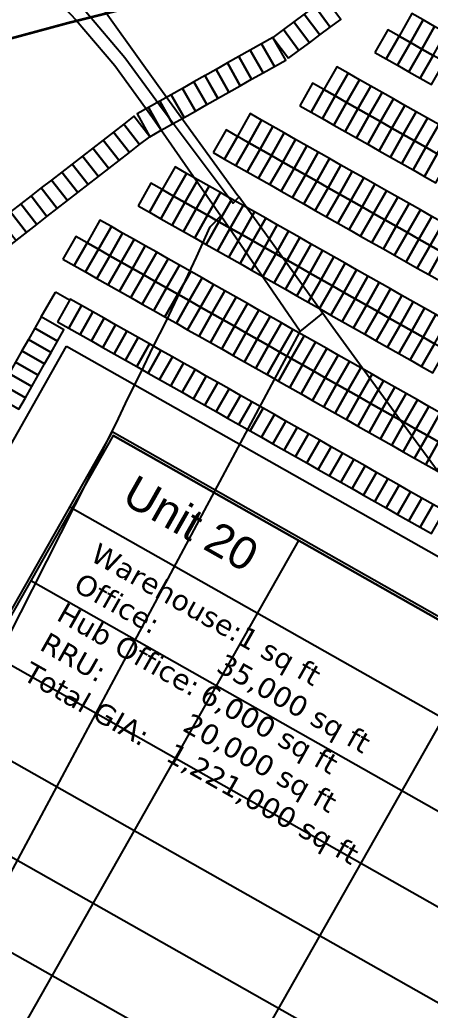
# Model space of a CAD drawing. Header units: millimetres. Extents: x 111502 to 977541, y 8702 to 1044108.
# Drawn here: x 489895.5 to 489974.2, y 241062.8 to 241252.9 of the extents above; entities that cross this region are included whole.
import ezdxf

# ---------------------------------------------------------------- set-up
doc = ezdxf.new("R2010")
doc.units = ezdxf.units.MM
doc.header["$LTSCALE"] = 0.25
doc.linetypes.add('DASHED2', pattern=[9.525, 6.35, -3.175])
for name, color, linetype in [('E HVSS As Laid HV', 10, 'Continuous'), ('X HVSS Site Background', 8, 'Continuous'), ('X HVSS Site Outline', 210, 'Continuous')]:
    doc.layers.add(name, color=color, linetype=linetype)
doc.styles.add('Proposed Employment Area - 11-089-MP013-01a$0$1250T35R', font='verdana.ttf', dxfattribs={"height": 4375})
doc.styles.add('Proposed Employment Area - 11-089-MP013-01a$0$1250T50R', font='arial.ttf', dxfattribs={"height": 6250})
doc.styles.add('Proposed Employment Area - 11-089-MP013-01a$0$Standard', font='txt')

# ---------------------------------------------------------------- blocks, each defined once
blk = doc.blocks.new('Proposed Commercial Boundary - 09.02.22')
at = {"layer": 'X HVSS Site Outline'}
blk.add_lwpolyline([(489744077, 241222726, 500, 500, 0), (489755409, 241223932, 500, 500, 0), (489767877, 241227095, 500, 500, 0), (489778099, 241229011, 500, 500, 0), (489790057, 241231476, 500, 500, 0), (489803318, 241234486, 500, 500, 0), (489812731, 241236893, 500, 500, 0), (489822757, 241239647, 500, 500, 0), (489834168, 241243047, 500, 500, 0), (489861091, 241251241, 500, 500, 0), (489867886, 241253725, 500, 500, 0), (489871834, 241242281, 500, 500, 0), (489872559, 241242715, 500, 500, 0), (489873032, 241242867, 500, 500, 0), (489873984, 241243173, 500, 500, 0), (489875009, 241243503, 500, 500, 0), (489876366, 241244016, 500, 500, 0), (489877530, 241244829, 500, 500, 0), (489877658, 241244919, 500, 500, 0), (489905130, 241252355, 500, 500, -0.0293406), (489933483, 241258272, 500, 500, 0.0471116)], format="xyseb", dxfattribs=at)
blk = doc.blocks.new('commercial background')
at = {"layer": 'X HVSS Site Background'}
for p, q in [((1360.38, 722.7), (1386.05, 742.63)), ((1386.92, 724.9), (1389.62, 729.67)), ((1392.36, 728.12), (1389.62, 729.67)), ((1369.35, 679.69), (1391.77, 719.27)), ((1391.77, 719.27), (1627.68, 585.62)), ((1436.27, 681.99), (1178.67, 227.28)), ((1471.85, 661.84), (1214.25, 207.13))]:
    blk.add_line(p, q, dxfattribs=at)
for points in [[(1442.35, 780.52), (1444.36, 782.02), (1441.37, 786.03), (1439.36, 784.53)], [(1440.35, 779.03), (1442.35, 780.52), (1439.36, 784.53), (1437.36, 783.04)], [(1436.34, 776.04), (1438.34, 777.54), (1435.36, 781.55), (1433.35, 780.05)], [(1438.34, 777.54), (1440.35, 779.03), (1437.36, 783.04), (1435.36, 781.55)], [(1455.54, 778.78), (1457.72, 777.55), (1460.18, 781.9), (1458.01, 783.13)], [(1457.72, 777.55), (1459.89, 776.31), (1462.36, 780.66), (1460.18, 781.9)], [(1434.33, 774.55), (1436.34, 776.04), (1433.35, 780.05), (1431.35, 778.56)], [(1450.9, 775.66), (1453.08, 774.43), (1455.54, 778.78), (1453.37, 780.01)], [(1459.89, 776.31), (1462.07, 775.08), (1464.53, 779.43), (1462.36, 780.66)], [(1431.63, 772.98), (1433.8, 774.21), (1431.35, 778.56), (1429.17, 777.33)], [(1453.08, 774.43), (1455.25, 773.2), (1457.72, 777.55), (1455.54, 778.78)], [(1455.25, 773.2), (1457.43, 771.96), (1459.89, 776.31), (1457.72, 777.55)], [(1427.27, 770.52), (1429.45, 771.75), (1426.99, 776.1), (1424.81, 774.87)], [(1429.45, 771.75), (1431.63, 772.98), (1429.17, 777.33), (1426.99, 776.1)], [(1457.43, 771.96), (1459.6, 770.73), (1462.07, 775.08), (1459.89, 776.31)], [(1425.09, 769.29), (1427.27, 770.52), (1424.81, 774.87), (1422.64, 773.65)], [(1459.6, 770.73), (1461.78, 769.5), (1464.24, 773.85), (1462.07, 775.08)], [(1420.74, 766.83), (1422.92, 768.06), (1420.46, 772.42), (1418.28, 771.19)], [(1422.92, 768.06), (1425.09, 769.29), (1422.64, 773.65), (1420.46, 772.42)], [(1441.13, 768.56), (1443.31, 767.32), (1445.77, 771.67), (1443.6, 772.91)], [(1416.48, 764.42), (1418.65, 765.65), (1416.2, 770), (1414.02, 768.77)], [(1418.65, 765.65), (1420.83, 766.88), (1418.37, 771.23), (1416.2, 770)], [(1443.31, 767.32), (1445.48, 766.09), (1447.95, 770.44), (1445.77, 771.67)], [(1445.48, 766.09), (1447.66, 764.86), (1450.12, 769.21), (1447.95, 770.44)], [(1414.3, 763.19), (1416.48, 764.42), (1414.02, 768.77), (1411.84, 767.54)], [(1436.49, 765.44), (1438.67, 764.21), (1441.13, 768.56), (1438.96, 769.79)], [(1438.67, 764.21), (1440.84, 762.97), (1443.31, 767.32), (1441.13, 768.56)], [(1447.66, 764.86), (1449.83, 763.63), (1452.3, 767.98), (1450.12, 769.21)], [(1409.94, 760.73), (1412.12, 761.96), (1409.66, 766.31), (1407.49, 765.09)], [(1412.12, 761.96), (1414.3, 763.19), (1411.84, 767.54), (1409.66, 766.31)], [(1440.84, 762.97), (1443.02, 761.74), (1445.48, 766.09), (1443.31, 767.32)], [(1449.83, 763.63), (1452.01, 762.39), (1454.47, 766.74), (1452.3, 767.98)], [(1452.01, 762.39), (1454.18, 761.16), (1456.65, 765.51), (1454.47, 766.74)], [(1407.77, 759.5), (1409.94, 760.73), (1407.49, 765.09), (1405.31, 763.86)], [(1443.02, 761.74), (1445.19, 760.51), (1447.66, 764.86), (1445.48, 766.09)], [(1445.19, 760.51), (1447.37, 759.28), (1449.83, 763.63), (1447.66, 764.86)], [(1454.18, 761.16), (1456.36, 759.93), (1458.82, 764.28), (1456.65, 765.51)], [(1456.36, 759.93), (1458.53, 758.7), (1461, 763.05), (1458.82, 764.28)], [(1405.79, 757.97), (1407.77, 759.5), (1404.7, 763.45), (1402.73, 761.92)], [(1424.54, 759.57), (1426.72, 758.33), (1429.18, 762.68), (1427.01, 763.92)], [(1426.72, 758.33), (1428.89, 757.1), (1431.36, 761.45), (1429.18, 762.68)], [(1447.37, 759.28), (1449.54, 758.04), (1452.01, 762.39), (1449.83, 763.63)], [(1449.54, 758.04), (1451.72, 756.81), (1454.18, 761.16), (1452.01, 762.39)], [(1458.53, 758.7), (1460.71, 757.46), (1463.17, 761.81), (1461, 763.05)], [(1403.82, 756.44), (1405.79, 757.97), (1402.73, 761.92), (1400.75, 760.38)], [(1419.9, 756.45), (1422.08, 755.21), (1424.54, 759.56), (1422.37, 760.8)], [(1428.89, 757.1), (1431.07, 755.87), (1433.53, 760.22), (1431.36, 761.45)], [(1451.72, 756.81), (1453.89, 755.58), (1456.36, 759.93), (1454.18, 761.16)], [(1460.71, 757.46), (1462.88, 756.23), (1465.35, 760.58), (1463.17, 761.81)], [(1399.87, 753.37), (1401.84, 754.9), (1398.78, 758.85), (1396.8, 757.32)], [(1401.84, 754.9), (1403.82, 756.44), (1400.75, 760.38), (1398.78, 758.85)], [(1422.08, 755.21), (1424.25, 753.98), (1426.72, 758.33), (1424.54, 759.56)], [(1431.07, 755.87), (1433.24, 754.64), (1435.71, 758.99), (1433.53, 760.22)], [(1433.24, 754.64), (1435.42, 753.4), (1437.88, 757.75), (1435.71, 758.99)], [(1453.89, 755.58), (1456.07, 754.35), (1458.53, 758.7), (1456.36, 759.93)], [(1456.07, 754.35), (1458.24, 753.11), (1460.71, 757.46), (1458.53, 758.7)], [(1397.9, 751.83), (1399.87, 753.37), (1396.8, 757.32), (1394.83, 755.78)], [(1424.25, 753.98), (1426.43, 752.75), (1428.89, 757.1), (1426.72, 758.33)], [(1426.43, 752.75), (1428.6, 751.52), (1431.07, 755.87), (1428.89, 757.1)], [(1435.42, 753.4), (1437.59, 752.17), (1440.06, 756.52), (1437.88, 757.75)], [(1458.24, 753.11), (1460.42, 751.88), (1462.88, 756.23), (1460.71, 757.46)], [(1395.92, 750.3), (1397.9, 751.83), (1394.83, 755.78), (1392.85, 754.25)], [(1428.6, 751.52), (1430.78, 750.29), (1433.24, 754.64), (1431.07, 755.87)], [(1437.59, 752.17), (1439.77, 750.94), (1442.23, 755.29), (1440.06, 756.52)], [(1439.77, 750.94), (1441.94, 749.71), (1444.41, 754.06), (1442.23, 755.29)], [(1460.42, 751.88), (1462.59, 750.65), (1465.06, 755), (1462.88, 756.23)], [(1393.95, 748.77), (1395.92, 750.3), (1392.85, 754.25), (1390.88, 752.72)], [(1410.13, 749.34), (1412.3, 748.11), (1414.77, 752.46), (1412.59, 753.69)], [(1430.78, 750.29), (1432.95, 749.05), (1435.42, 753.4), (1433.24, 754.64)], [(1432.95, 749.05), (1435.13, 747.82), (1437.59, 752.17), (1435.42, 753.4)], [(1441.94, 749.71), (1444.12, 748.47), (1446.58, 752.82), (1444.41, 754.06)], [(1444.12, 748.47), (1446.29, 747.24), (1448.76, 751.59), (1446.58, 752.82)], [(1390, 745.7), (1391.97, 747.23), (1388.91, 751.18), (1386.93, 749.65)], [(1391.97, 747.23), (1393.95, 748.77), (1390.88, 752.72), (1388.91, 751.18)], [(1412.3, 748.11), (1414.48, 746.88), (1416.95, 751.23), (1414.77, 752.46)], [(1414.48, 746.88), (1416.66, 745.65), (1419.12, 750), (1416.95, 751.23)], [(1435.13, 747.82), (1437.3, 746.59), (1439.77, 750.94), (1437.59, 752.17)], [(1437.3, 746.59), (1439.48, 745.36), (1441.94, 749.71), (1439.77, 750.94)], [(1446.29, 747.24), (1448.47, 746.01), (1450.93, 750.36), (1448.76, 751.59)], [(1388.02, 744.17), (1390, 745.7), (1386.93, 749.65), (1384.96, 748.12)], [(1405.49, 746.22), (1407.66, 744.99), (1410.13, 749.34), (1407.95, 750.57)], [(1407.66, 744.99), (1409.84, 743.76), (1412.3, 748.11), (1410.13, 749.34)], [(1416.66, 745.65), (1418.83, 744.41), (1421.3, 748.76), (1419.12, 750)], [(1439.48, 745.36), (1441.65, 744.12), (1444.12, 748.47), (1441.94, 749.71)], [(1448.47, 746.01), (1450.64, 744.78), (1453.11, 749.13), (1450.93, 750.36)], [(1450.64, 744.78), (1452.82, 743.54), (1455.28, 747.89), (1453.11, 749.13)], [(1386.05, 742.63), (1388.02, 744.17), (1384.96, 748.12), (1382.98, 746.58)], [(1409.84, 743.76), (1412.02, 742.53), (1414.48, 746.88), (1412.3, 748.11)], [(1418.83, 744.41), (1421.01, 743.18), (1423.47, 747.53), (1421.3, 748.76)], [(1421.01, 743.18), (1423.18, 741.95), (1425.65, 746.3), (1423.47, 747.53)], [(1441.65, 744.12), (1443.83, 742.89), (1446.29, 747.24), (1444.12, 748.47)], [(1443.83, 742.89), (1446, 741.66), (1448.47, 746.01), (1446.29, 747.24)], [(1452.82, 743.54), (1454.99, 742.31), (1457.46, 746.66), (1455.28, 747.89)], [(1384.08, 741.1), (1386.05, 742.63), (1382.98, 746.58), (1381.01, 745.05)], [(1412.02, 742.53), (1414.19, 741.29), (1416.66, 745.65), (1414.48, 746.88)], [(1414.19, 741.29), (1416.37, 740.06), (1418.83, 744.41), (1416.66, 745.65)], [(1423.18, 741.95), (1425.36, 740.72), (1427.82, 745.07), (1425.65, 746.3)], [(1446, 741.66), (1448.18, 740.43), (1450.64, 744.78), (1448.47, 746.01)], [(1454.99, 742.31), (1457.17, 741.08), (1459.63, 745.43), (1457.46, 746.66)], [(1457.17, 741.08), (1459.34, 739.85), (1461.81, 744.2), (1459.63, 745.43)], [(1382.1, 739.57), (1384.08, 741.1), (1381.01, 745.05), (1379.03, 743.51)], [(1395.72, 739.12), (1397.89, 737.89), (1400.36, 742.24), (1398.18, 743.47)], [(1416.37, 740.06), (1418.54, 738.83), (1421.01, 743.18), (1418.83, 744.41)], [(1425.36, 740.72), (1427.53, 739.48), (1430, 743.83), (1427.82, 745.07)], [(1427.53, 739.48), (1429.71, 738.25), (1432.17, 742.6), (1430, 743.83)], [(1448.18, 740.43), (1450.35, 739.19), (1452.82, 743.54), (1450.64, 744.78)], [(1450.35, 739.19), (1452.53, 737.96), (1454.99, 742.31), (1452.82, 743.54)], [(1459.34, 739.85), (1461.52, 738.61), (1463.98, 742.96), (1461.81, 744.2)], [(1397.89, 737.89), (1400.07, 736.65), (1402.53, 741), (1400.36, 742.24)], [(1418.54, 738.83), (1420.72, 737.6), (1423.18, 741.95), (1421.01, 743.18)], [(1420.72, 737.6), (1422.89, 736.36), (1425.36, 740.72), (1423.18, 741.95)], [(1429.71, 738.25), (1431.88, 737.02), (1434.35, 741.37), (1432.17, 742.6)], [(1452.53, 737.96), (1454.7, 736.73), (1457.17, 741.08), (1454.99, 742.31)], [(1461.52, 738.61), (1463.69, 737.38), (1466.16, 741.73), (1463.98, 742.96)], [(1391.08, 736), (1393.25, 734.77), (1395.72, 739.12), (1393.54, 740.35)], [(1400.07, 736.65), (1402.24, 735.42), (1404.71, 739.77), (1402.53, 741)], [(1402.24, 735.42), (1404.42, 734.19), (1406.88, 738.54), (1404.71, 739.77)], [(1422.89, 736.36), (1425.07, 735.13), (1427.53, 739.48), (1425.36, 740.72)], [(1431.88, 737.02), (1434.06, 735.79), (1436.52, 740.14), (1434.35, 741.37)], [(1434.06, 735.79), (1436.23, 734.55), (1438.7, 738.9), (1436.52, 740.14)], [(1454.7, 736.73), (1456.88, 735.5), (1459.34, 739.85), (1457.17, 741.08)], [(1456.88, 735.5), (1459.05, 734.26), (1461.52, 738.61), (1459.34, 739.85)], [(1393.25, 734.77), (1395.43, 733.54), (1397.89, 737.89), (1395.72, 739.12)], [(1395.43, 733.54), (1397.6, 732.3), (1400.07, 736.65), (1397.89, 737.89)], [(1404.42, 734.19), (1406.59, 732.96), (1409.06, 737.31), (1406.88, 738.54)], [(1425.07, 735.13), (1427.24, 733.9), (1429.71, 738.25), (1427.53, 739.48)], [(1427.24, 733.9), (1429.42, 732.67), (1431.88, 737.02), (1429.71, 738.25)], [(1436.23, 734.55), (1438.41, 733.32), (1440.87, 737.67), (1438.7, 738.9)], [(1438.41, 733.32), (1440.58, 732.09), (1443.05, 736.44), (1440.87, 737.67)], [(1459.05, 734.26), (1461.23, 733.03), (1463.69, 737.38), (1461.52, 738.61)], [(1397.6, 732.3), (1399.78, 731.07), (1402.24, 735.42), (1400.07, 736.65)], [(1406.59, 732.96), (1408.77, 731.72), (1411.23, 736.07), (1409.06, 737.31)], [(1408.77, 731.72), (1410.94, 730.49), (1413.41, 734.84), (1411.23, 736.07)], [(1429.42, 732.67), (1431.59, 731.43), (1434.06, 735.79), (1431.88, 737.02)], [(1431.59, 731.43), (1433.77, 730.2), (1436.23, 734.55), (1434.06, 735.79)], [(1440.58, 732.09), (1442.76, 730.86), (1445.22, 735.21), (1443.05, 736.44)], [(1461.23, 733.03), (1463.4, 731.8), (1465.87, 736.15), (1463.69, 737.38)], [(1399.78, 731.07), (1401.95, 729.84), (1404.42, 734.19), (1402.24, 735.42)], [(1401.95, 729.84), (1404.13, 728.61), (1406.59, 732.96), (1404.42, 734.19)], [(1410.94, 730.49), (1413.12, 729.26), (1415.58, 733.61), (1413.41, 734.84)], [(1433.77, 730.2), (1435.94, 728.97), (1438.41, 733.32), (1436.23, 734.55)], [(1442.76, 730.86), (1444.93, 729.62), (1447.4, 733.97), (1445.22, 735.21)], [(1444.93, 729.62), (1447.11, 728.39), (1449.57, 732.74), (1447.4, 733.97)], [(1404.13, 728.61), (1406.3, 727.37), (1408.77, 731.72), (1406.59, 732.96)], [(1413.12, 729.26), (1415.29, 728.03), (1417.76, 732.38), (1415.58, 733.61)], [(1415.29, 728.03), (1417.47, 726.79), (1419.93, 731.14), (1417.76, 732.38)], [(1435.94, 728.97), (1438.12, 727.74), (1440.58, 732.09), (1438.41, 733.32)], [(1438.12, 727.74), (1440.29, 726.51), (1442.76, 730.86), (1440.58, 732.09)], [(1447.11, 728.39), (1449.28, 727.16), (1451.75, 731.51), (1449.57, 732.74)], [(1406.3, 727.37), (1408.48, 726.14), (1410.94, 730.49), (1408.77, 731.72)], [(1408.48, 726.14), (1410.65, 724.91), (1413.12, 729.26), (1410.94, 730.49)], [(1417.47, 726.79), (1419.64, 725.56), (1422.11, 729.91), (1419.93, 731.14)], [(1440.29, 726.51), (1442.47, 725.27), (1444.93, 729.62), (1442.76, 730.86)], [(1449.28, 727.16), (1451.46, 725.93), (1453.92, 730.28), (1451.75, 731.51)], [(1451.46, 725.93), (1453.63, 724.69), (1456.1, 729.04), (1453.92, 730.28)], [(1390.02, 723.98), (1392.19, 722.75), (1394.66, 727.1), (1392.48, 728.33)], [(1410.65, 724.91), (1412.83, 723.68), (1415.29, 728.03), (1413.12, 729.26)], [(1419.64, 725.56), (1421.82, 724.33), (1424.28, 728.68), (1422.11, 729.91)], [(1421.82, 724.33), (1423.99, 723.1), (1426.46, 727.45), (1424.28, 728.68)], [(1442.47, 725.27), (1444.64, 724.04), (1447.11, 728.39), (1444.93, 729.62)], [(1444.64, 724.04), (1446.82, 722.81), (1449.28, 727.16), (1447.11, 728.39)], [(1453.63, 724.69), (1455.81, 723.46), (1458.27, 727.81), (1456.1, 729.04)], [(1392.19, 722.75), (1394.37, 721.52), (1396.83, 725.87), (1394.66, 727.1)], [(1412.83, 723.68), (1415, 722.44), (1417.47, 726.79), (1415.29, 728.03)], [(1415, 722.44), (1417.18, 721.21), (1419.64, 725.56), (1417.47, 726.79)], [(1423.99, 723.1), (1426.17, 721.86), (1428.63, 726.21), (1426.46, 727.45)], [(1426.17, 721.86), (1428.34, 720.63), (1430.81, 724.98), (1428.63, 726.21)], [(1446.82, 722.81), (1448.99, 721.58), (1451.46, 725.93), (1449.28, 727.16)], [(1455.81, 723.46), (1457.98, 722.23), (1460.45, 726.58), (1458.27, 727.81)], [(1457.98, 722.23), (1460.16, 721), (1462.62, 725.35), (1460.45, 726.58)], [(1390.04, 720.26), (1391.27, 722.44), (1386.92, 724.9), (1385.69, 722.73)], [(1394.37, 721.52), (1396.54, 720.29), (1399.01, 724.64), (1396.83, 725.87)], [(1396.54, 720.29), (1398.72, 719.05), (1401.18, 723.4), (1399.01, 724.64)], [(1417.18, 721.21), (1419.35, 719.98), (1421.82, 724.33), (1419.64, 725.56)], [(1419.35, 719.98), (1421.53, 718.75), (1423.99, 723.1), (1421.82, 724.33)], [(1428.34, 720.63), (1430.52, 719.4), (1432.98, 723.75), (1430.81, 724.98)], [(1448.99, 721.58), (1451.17, 720.34), (1453.63, 724.69), (1451.46, 725.93)], [(1451.17, 720.34), (1453.34, 719.11), (1455.81, 723.46), (1453.63, 724.69)], [(1460.16, 721), (1462.33, 719.76), (1464.8, 724.11), (1462.62, 725.35)], [(1388.81, 718.09), (1390.04, 720.26), (1385.69, 722.73), (1384.46, 720.55)], [(1398.72, 719.05), (1400.89, 717.82), (1403.36, 722.17), (1401.18, 723.4)], [(1421.53, 718.75), (1423.7, 717.51), (1426.17, 721.86), (1423.99, 723.1)], [(1430.52, 719.4), (1432.69, 718.17), (1435.16, 722.52), (1432.98, 723.75)], [(1432.69, 718.17), (1434.87, 716.93), (1437.33, 721.28), (1435.16, 722.52)], [(1453.34, 719.11), (1455.52, 717.88), (1457.98, 722.23), (1455.81, 723.46)], [(1387.57, 715.91), (1388.81, 718.09), (1384.46, 720.55), (1383.22, 718.38)], [(1400.89, 717.82), (1403.07, 716.59), (1405.53, 720.94), (1403.36, 722.17)], [(1403.07, 716.59), (1405.24, 715.36), (1407.71, 719.71), (1405.53, 720.94)], [(1423.7, 717.51), (1425.88, 716.28), (1428.34, 720.63), (1426.17, 721.86)], [(1425.88, 716.28), (1428.05, 715.05), (1430.52, 719.4), (1428.34, 720.63)], [(1434.87, 716.93), (1437.04, 715.7), (1439.51, 720.05), (1437.33, 721.28)], [(1455.52, 717.88), (1457.69, 716.65), (1460.16, 721), (1457.98, 722.23)], [(1457.69, 716.65), (1459.87, 715.41), (1462.33, 719.76), (1460.16, 721)], [(1405.24, 715.36), (1407.42, 714.12), (1409.88, 718.47), (1407.71, 719.71)], [(1428.05, 715.05), (1430.23, 713.82), (1432.69, 718.17), (1430.52, 719.4)], [(1437.04, 715.7), (1439.22, 714.47), (1441.68, 718.82), (1439.51, 720.05)], [(1439.22, 714.47), (1441.39, 713.24), (1443.86, 717.59), (1441.68, 718.82)], [(1459.87, 715.41), (1462.04, 714.18), (1464.51, 718.53), (1462.33, 719.76)], [(1386.34, 713.74), (1387.57, 715.91), (1383.22, 718.38), (1381.99, 716.2)], [(1407.42, 714.12), (1409.59, 712.89), (1412.06, 717.24), (1409.88, 718.47)], [(1409.59, 712.89), (1411.77, 711.66), (1414.23, 716.01), (1412.06, 717.24)], [(1430.23, 713.82), (1432.4, 712.58), (1434.87, 716.93), (1432.69, 718.17)], [(1432.4, 712.58), (1434.58, 711.35), (1437.04, 715.7), (1434.87, 716.93)], [(1441.39, 713.24), (1443.57, 712), (1446.03, 716.35), (1443.86, 717.59)], [(1385.11, 711.56), (1386.34, 713.74), (1381.99, 716.2), (1380.76, 714.03)], [(1411.77, 711.66), (1413.94, 710.43), (1416.41, 714.78), (1414.23, 716.01)], [(1434.58, 711.35), (1436.75, 710.12), (1439.22, 714.47), (1437.04, 715.7)], [(1443.57, 712), (1445.74, 710.77), (1448.21, 715.12), (1446.03, 716.35)], [(1445.74, 710.77), (1447.92, 709.54), (1450.38, 713.89), (1448.21, 715.12)], [(1383.88, 709.39), (1385.11, 711.56), (1380.76, 714.03), (1379.53, 711.85)], [(1413.94, 710.43), (1416.12, 709.19), (1418.58, 713.54), (1416.41, 714.78)], [(1416.12, 709.19), (1418.29, 707.96), (1420.76, 712.31), (1418.58, 713.54)], [(1436.75, 710.12), (1438.93, 708.89), (1441.39, 713.24), (1439.22, 714.47)], [(1438.93, 708.89), (1441.1, 707.65), (1443.57, 712), (1441.39, 713.24)], [(1447.92, 709.54), (1450.09, 708.31), (1452.56, 712.66), (1450.38, 713.89)], [(1382.64, 707.21), (1383.88, 709.39), (1379.53, 711.85), (1378.29, 709.68)], [(1418.29, 707.96), (1420.47, 706.73), (1422.93, 711.08), (1420.76, 712.31)], [(1420.47, 706.73), (1422.64, 705.5), (1425.11, 709.85), (1422.93, 711.08)], [(1441.1, 707.65), (1443.28, 706.42), (1445.74, 710.77), (1443.57, 712)], [(1450.09, 708.31), (1452.27, 707.07), (1454.73, 711.42), (1452.56, 712.66)], [(1452.27, 707.07), (1454.44, 705.84), (1456.91, 710.19), (1454.73, 711.42)], [(1422.64, 705.5), (1424.82, 704.26), (1427.28, 708.61), (1425.11, 709.85)], [(1443.28, 706.42), (1445.45, 705.19), (1447.92, 709.54), (1445.74, 710.77)], [(1445.45, 705.19), (1447.63, 703.96), (1450.09, 708.31), (1447.92, 709.54)], [(1454.44, 705.84), (1456.62, 704.61), (1459.08, 708.96), (1456.91, 710.19)], [(1424.82, 704.26), (1426.99, 703.03), (1429.46, 707.38), (1427.28, 708.61)], [(1426.99, 703.03), (1429.17, 701.8), (1431.63, 706.15), (1429.46, 707.38)], [(1447.63, 703.96), (1449.8, 702.72), (1452.27, 707.07), (1450.09, 708.31)], [(1456.62, 704.61), (1458.79, 703.38), (1461.26, 707.73), (1459.08, 708.96)], [(1458.79, 703.38), (1460.97, 702.14), (1463.43, 706.49), (1461.26, 707.73)], [(1429.17, 701.8), (1431.34, 700.57), (1433.81, 704.92), (1431.63, 706.15)], [(1449.8, 702.72), (1451.98, 701.49), (1454.44, 705.84), (1452.27, 707.07)], [(1451.98, 701.49), (1454.15, 700.26), (1456.62, 704.61), (1454.44, 705.84)], [(1460.97, 702.14), (1463.14, 700.91), (1465.61, 705.26), (1463.43, 706.49)], [(1431.34, 700.57), (1433.52, 699.33), (1435.98, 703.68), (1433.81, 704.92)], [(1433.52, 699.33), (1435.69, 698.1), (1438.16, 702.45), (1435.98, 703.68)], [(1454.15, 700.26), (1456.33, 699.03), (1458.79, 703.38), (1456.62, 704.61)], [(1456.33, 699.03), (1458.5, 697.79), (1460.97, 702.14), (1458.79, 703.38)], [(1142.42, 247.24), (1321.16, 145.99), (1579.25, 601.57), (1400.51, 702.83)], [(1143.1, 247.43), (1320.97, 146.67), (1578.57, 601.38), (1400.7, 702.15)], [(1435.69, 698.1), (1437.87, 696.87), (1440.33, 701.22), (1438.16, 702.45)], [(1458.5, 697.79), (1460.68, 696.56), (1463.14, 700.91), (1460.97, 702.14)], [(1437.87, 696.87), (1440.04, 695.64), (1442.51, 699.99), (1440.33, 701.22)], [(1440.04, 695.64), (1442.22, 694.4), (1444.68, 698.75), (1442.51, 699.99)], [(1460.68, 696.56), (1462.85, 695.33), (1465.32, 699.68), (1463.14, 700.91)], [(1442.22, 694.4), (1444.39, 693.17), (1446.86, 697.52), (1444.68, 698.75)], [(1444.39, 693.17), (1446.57, 691.94), (1449.03, 696.29), (1446.86, 697.52)], [(1446.57, 691.94), (1448.74, 690.71), (1451.21, 695.06), (1449.03, 696.29)], [(1448.74, 690.71), (1450.92, 689.47), (1453.38, 693.82), (1451.21, 695.06)], [(1450.92, 689.47), (1453.09, 688.24), (1455.56, 692.59), (1453.38, 693.82)], [(1453.09, 688.24), (1455.27, 687.01), (1457.73, 691.36), (1455.56, 692.59)], [(1455.27, 687.01), (1457.44, 685.78), (1459.91, 690.13), (1457.73, 691.36)], [(1457.44, 685.78), (1459.62, 684.54), (1462.08, 688.89), (1459.91, 690.13)], [(1459.62, 684.54), (1461.79, 683.31), (1464.26, 687.66), (1462.08, 688.89)]]:
    blk.add_lwpolyline(points, close=True, dxfattribs=at)
at = {"layer": 'X HVSS Site Background', "flags": 128}
for points in [[(1400.7, 702.15), (1578.57, 601.38)], [(1392.37, 688.47), (1571.12, 587.21)], [(1384.92, 674.3), (1562.8, 573.54)], [(1377.04, 660.38), (1554.91, 559.62)], [(1369.15, 646.46), (1547.02, 545.69)], [(1361.26, 632.54), (1539.14, 531.77)], [(1353.38, 618.62), (1531.25, 517.85)]]:
    blk.add_lwpolyline(points, dxfattribs=at)
at = {"layer": 'X HVSS Site Background'}
blk.add_point((1428.38, 668.07), dxfattribs=at)
at = {"layer": 'X HVSS Site Background', "attachment_point": 1, "rotation": 330.4729}
for s, width, insert, char_height, style in [('Unit 20\\P\\pxql; ', 125.0785, (1405.14, 694.81), 6.25, 'Proposed Employment Area - 11-089-MP013-01a$0$1250T50R'), ('Warehouse:1 sq ft\\P\\pxql;Office:^I35,000 sq ft^I\\PHub Office:^I6,000 sq ft\\PRRU:^I^I20,000 sq ft\\PTotal GIA:^I1,221,000 sq ft\\P\\P\\pq*; ', 154.5296, (1398.01, 681.7), 3.9375, 'Proposed Employment Area - 11-089-MP013-01a$0$1250T35R')]:
    blk.add_mtext_dynamic_manual_height_columns(s, width=width, gutter_width=31.25, heights=[0], dxfattribs=dict(at, insert=insert, char_height=char_height, style=style))
at = {"layer": 'X HVSS Site Background', "style": 'Proposed Employment Area - 11-089-MP013-01a$0$Standard'}
for p, rotation in [((485.88, 899.5), 95.9302), ((729.37, 850.69), 240.5366), ((319.53, 839.47), 95.9302), ((520.9, 756.6), 330.4683), ((1582.14, 507.49), 240.4683), ((1846.75, 293.1), 209.3143), ((1096.5, 265.37), 60.4683)]:
    blk.add_attdef('NOOFPARKINGSPACES', p, '', height=0.3, rotation=rotation, dxfattribs=at)
blk = doc.blocks.new('OS MAP 060722')
at = {"layer": 'X HVSS Site Background', "flags": 128}
for points in [[(1088.85, 2137.27), (1090.69, 2135.53), (1090.69, 2135.53), (1097.57, 2128.12), (1097.57, 2128.12), (1105.08, 2119.34), (1105.08, 2119.34), (1112.38, 2109.29), (1112.38, 2109.29), (1125.83, 2091.39), (1125.83, 2091.39), (1126.96, 2092.58)], [(1085.99, 2136.57), (1086.38, 2136.18), (1086.38, 2136.18), (1088.91, 2133.77), (1088.91, 2133.77), (1095.7, 2126.46), (1095.7, 2126.46), (1103.12, 2117.79), (1103.12, 2117.79), (1110.37, 2107.8), (1110.37, 2107.8), (1123.47, 2088.93)], [(1097.93, 2132.82), (1098.09, 2132.67), (1098.09, 2132.67), (1111.46, 2113.95), (1111.46, 2113.95), (1126.76, 2092.85), (1126.76, 2092.85), (1126.89, 2092.68), (1126.89, 2092.68), (1126.96, 2092.58)], [(1126.96, 2092.58), (1143.03, 2070.24)], [(1076.02, 1994.99), (1087.32, 2017.19), (1087.32, 2017.19), (1095.52, 2033.39), (1095.52, 2033.39), (1103.42, 2049.09), (1103.42, 2049.09), (1105.62, 2053.89), (1105.62, 2053.89), (1108.12, 2058.79), (1108.12, 2058.79), (1110.52, 2063.79), (1110.52, 2063.79), (1113.02, 2068.79), (1113.02, 2068.79), (1118.82, 2080.99), (1118.82, 2080.99), (1121.42, 2086.79), (1121.42, 2086.79), (1123.47, 2088.93)], [(1138.72, 2066.73), (1123.47, 2088.93)], [(1138.72, 2066.73), (1143.03, 2070.24)], [(1143.03, 2070.24), (1144.96, 2067.55), (1144.96, 2067.55), (1157.26, 2050.65), (1157.26, 2050.65), (1172.56, 2029.75)], [(1035.65, 1898.77), (1045.85, 1893.03), (1045.85, 1893.03), (1138.72, 2066.73)]]:
    blk.add_lwpolyline(points, dxfattribs=at)

msp = doc.modelspace()

# ---------------------------------------------------------------- linework, layer by layer
at = {"lineweight": 0}
msp.add_circle((488727.82, 239008.33), 11388.42, dxfattribs=at)

# ---------------------------------------------------------------- block references
at = {"layer": 'E HVSS As Laid HV', "linetype": 'DASHED2', "lineweight": 0}
msp.add_blockref('OS MAP 060722', (488810.58, 239126.31), dxfattribs=at)
at = {"layer": 'X HVSS Site Background', "lineweight": 0}
msp.add_blockref('commercial background', (488512.69, 240470.93), dxfattribs=at)
at = {"layer": 'X HVSS Site Outline', "lineweight": 0, "xscale": 0.001, "yscale": 0.001, "zscale": 0.001}
msp.add_blockref('Proposed Commercial Boundary - 09.02.22', (0, 0), dxfattribs=at)

doc.saveas('drawing.dxf')
